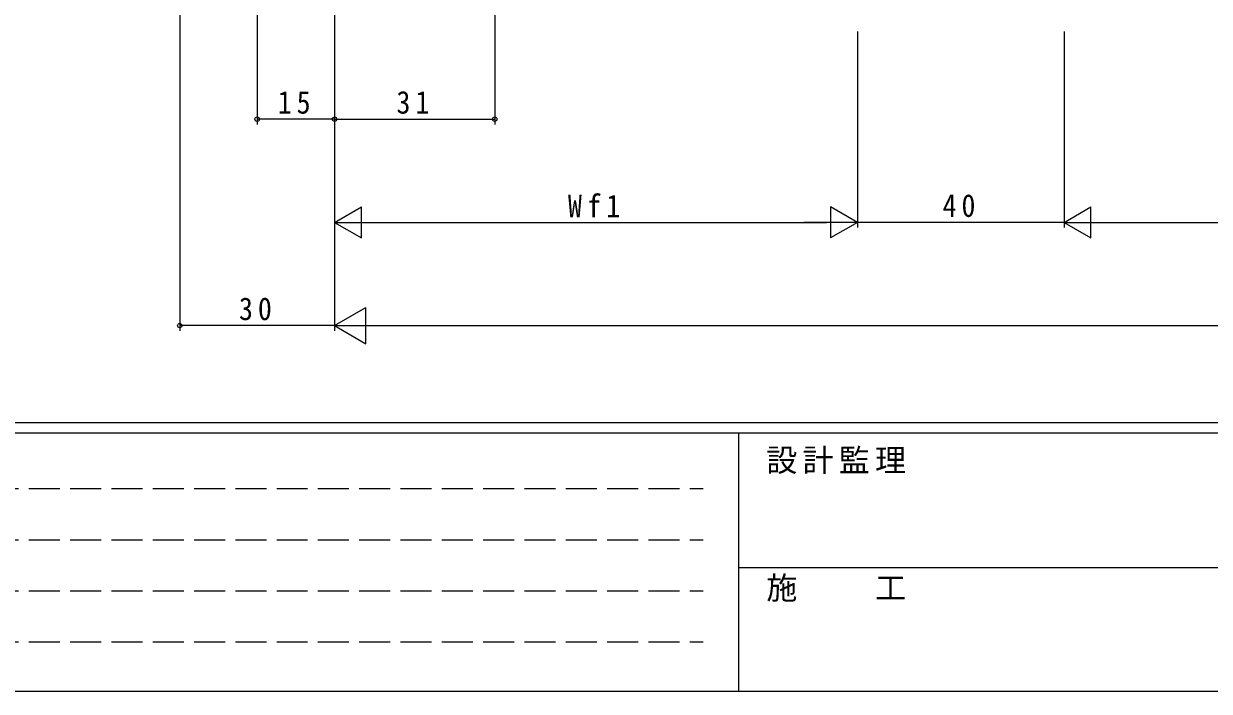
# Model space of a CAD drawing. Units: millimetres, scale not verified. Extents: x -594 to 539, y -420 to 386.
# Drawn here: x -360.4 to -130.8, y -420 to -290.6 of the extents above; entities that cross this region are included whole.
import ezdxf

# ---------------------------------------------------------------- set-up
doc = ezdxf.new("R2010")
doc.units = ezdxf.units.MM
doc.header["$LTSCALE"] = 2
doc.linetypes.add('DASHED3', pattern=[4, 3, -1])
doc.layers.add('0-1_YKK_ZWAK', color=7, linetype='Continuous', lineweight=9)
doc.layers.add('0-7_YKK_D', color=6, linetype='Continuous', lineweight=9)
doc.styles.add('ＭＳ ゴシック', font='')
doc.styles.get('ＭＳ ゴシック').set_extended_font_data('MS Gothic')

msp = doc.modelspace()

# ---------------------------------------------------------------- linework, layer by layer
at = {"layer": '0-1_YKK_ZWAK'}
for p, q in [((510, -368), (-590, -368)), ((456, -370), (-590, -370)), ((-222, -370), (-222, -420)), ((-222, -395.999), (-38, -395.999)), ((-590, -420), (456, -420))]:
    msp.add_line(p, q, dxfattribs=at)
at = {"layer": '0-1_YKK_ZWAK', "linetype": 'DASHED3'}
for p, q in [((-583.43, -380.732), (-228.87, -380.732)), ((-583.43, -390.63), (-228.87, -390.63)), ((-583.43, -400.528), (-228.87, -400.528)), ((-583.43, -410.426), (-228.87, -410.426))]:
    msp.add_line(p, q, dxfattribs=at)
at = {"layer": '0-7_YKK_D'}
for p, q in [((-330.206, -261.497), (-330.206, -350.15)), ((-315.206, -261.2), (-315.206, -310.15)), ((-300.206, -261.452), (-300.206, -310.15)), ((-300.206, -261.452), (-300.206, -310.15)), ((-300.206, -261.452), (-300.206, -350.15)), ((-269.206, -261.452), (-269.206, -310.15)), ((-300.206, -280.452), (-300.206, -350.15)), ((-300.206, -292.15), (-300.206, -330.15)), ((-198.956, -292.15), (-198.956, -330.15)), ((-198.956, -292.15), (-198.956, -330.15)), ((-158.956, -292.15), (-158.956, -330.15)), ((-158.956, -292.15), (-158.956, -330.15)), ((-300.206, -309.15), (-315.206, -309.15)), ((-300.206, -309.15), (-269.206, -309.15)), ((-300.206, -329.15), (-295.01, -326.15)), ((-295.01, -332.15), (-295.01, -326.15)), ((-204.152, -326.15), (-204.152, -332.15)), ((-198.956, -329.15), (-204.152, -326.15)), ((-158.956, -329.15), (-153.76, -326.15)), ((-153.76, -332.15), (-153.76, -326.15)), ((-300.206, -329.15), (-289.813, -329.15)), ((-300.206, -329.15), (-295.01, -332.15)), ((-294.206, -329.15), (-204.956, -329.15)), ((-198.956, -329.15), (-209.348, -329.15)), ((-198.956, -329.15), (-204.152, -332.15)), ((-158.956, -329.15), (-198.956, -329.15)), ((-158.956, -329.15), (-148.563, -329.15)), ((-158.956, -329.15), (-153.76, -332.15)), ((-152.956, -329.15), (52.544, -329.15)), ((-300.206, -349.15), (-294.144, -345.65)), ((-294.144, -352.65), (-294.144, -345.65)), ((-300.206, -349.15), (-330.206, -349.15)), ((-300.206, -349.15), (-288.081, -349.15)), ((-300.206, -349.15), (-294.144, -352.65)), ((-293.206, -349.15), (192.794, -349.15))]:
    msp.add_line(p, q, dxfattribs=at)
for centre in [(-315.206, -309.15), (-300.206, -309.15), (-300.206, -309.15), (-269.206, -309.15), (-330.206, -349.15)]:
    msp.add_circle(centre, 0.425, dxfattribs=at)

# ---------------------------------------------------------------- texts
at = {"layer": '0-1_YKK_ZWAK', "char_height": 4.399, "attachment_point": 7, "style": 'ＭＳ ゴシック'}
for s, insert in [('\\T1.17;設計監理', (-216.615, -377.904)), ('\\T1.17;施\u3000\u3000工', (-216.615, -402.649))]:
    msp.add_mtext(s, dxfattribs=dict(at, insert=insert))
at = {"layer": '0-7_YKK_D', "color": 7, "char_height": 4.399, "attachment_point": 7, "style": 'ＭＳ ゴシック'}
for s, insert in [('\\T1.36;\\W0.9;15', (-311.226, -308.15)), ('\\T1.36;\\W0.9;31', (-288.226, -308.15)), ('\\T1.38;\\W0.9;Wf1', (-255.021, -328.15)), ('\\T1.36;\\W0.9;40', (-182.476, -328.15)), ('\\T1.36;\\W0.9;30', (-318.726, -348.15))]:
    msp.add_mtext(s, dxfattribs=dict(at, insert=insert))

doc.saveas('drawing.dxf')
